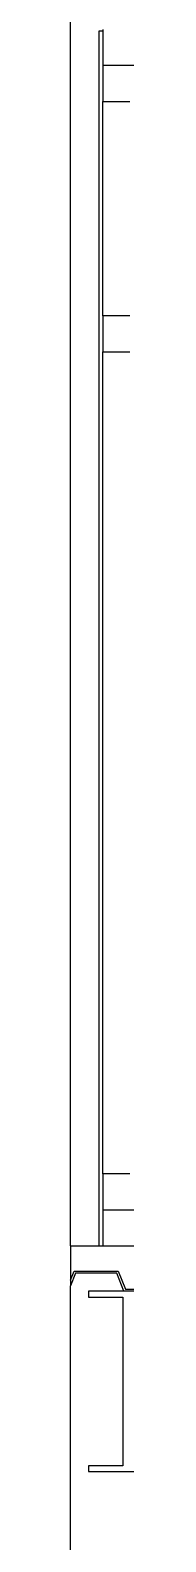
# Model space of a CAD drawing. Extents: x -34 to 34, y -12.8 to 11.9.
# Drawn here: x -26.877 to -26.724, y 5.075 to 9.268 of the extents above; entities that cross this region are included whole.
import ezdxf

# ---------------------------------------------------------------- set-up
doc = ezdxf.new("R2010")
doc.units = 0
doc.layers.get('0').update_dxf_attribs({"linetype": 'CONTINUOUS'})
doc.layers.add('SECTIONCUTEDGES', color=7, linetype='CONTINUOUS')

msp = doc.modelspace()

# ---------------------------------------------------------------- linework, layer by layer
for p, q in [((-26.8772, 5.8955), (-26.8772, 9.5097)), ((-26.7972, 5.8955), (-26.7972, 9.2655)), ((-26.7972, 9.2655), (-26.7872, 9.2655)), ((-26.7872, 8.4755), (-26.7872, 9.0697)), ((-26.7872, 6.0955), (-26.7872, 8.3755)), ((-26.8772, 2.2505), (-26.8772, 5.785))]:
    msp.add_line(p, q)
at = {"layer": 'SECTIONCUTEDGES'}
for p, q in [((-26.7872, 9.2697), (-26.7872, 9.2655)), ((-26.7872, 9.2655), (-26.7872, 9.1697)), ((-26.7872, 9.1697), (-26.7872, 9.0697)), ((-26.6372, 9.1697), (-26.7872, 9.1697)), ((-26.7872, 9.0697), (-26.7122, 9.0697)), ((-26.7872, 8.4755), (-26.7872, 8.3755)), ((-26.7119, 8.4755), (-26.7872, 8.4755)), ((-26.7872, 8.3755), (-26.7122, 8.3755)), ((-26.7872, 6.0955), (-26.7872, 5.9955)), ((-26.7119, 6.0955), (-26.7872, 6.0955)), ((-26.7872, 5.9955), (-26.6372, 5.9955)), ((-26.7872, 5.9955), (-26.7872, 5.8955)), ((-26.8772, 5.8955), (-26.8772, 5.8005)), ((-26.8772, 5.8955), (-26.7972, 5.8955)), ((-26.7972, 5.8955), (-26.7872, 5.8955)), ((-26.7872, 5.8955), (-26.5872, 5.8955)), ((-26.8772, 5.8005), (-26.8671, 5.8255)), ((-26.8631, 5.8197), (-26.8772, 5.785)), ((-26.8772, 5.8005), (-26.8772, 5.785)), ((-26.8671, 5.8255), (-26.745, 5.8255)), ((-26.7489, 5.8197), (-26.8631, 5.8197)), ((-26.7286, 5.7697), (-26.7489, 5.8197)), ((-26.745, 5.8255), (-26.7246, 5.7755)), ((-26.7286, 5.7697), (-26.8272, 5.7697)), ((-26.8272, 5.7697), (-26.8272, 5.7537)), ((-26.8272, 5.7537), (-26.7322, 5.7537)), ((-26.7322, 5.7537), (-26.7322, 5.2857)), ((-26.6272, 5.7697), (-26.7286, 5.7697)), ((-26.7246, 5.7755), (-26.6026, 5.7755)), ((-26.7322, 5.2857), (-26.8272, 5.2857)), ((-26.8272, 5.2857), (-26.8272, 5.2697)), ((-26.8272, 5.2697), (-26.6272, 5.2697))]:
    msp.add_line(p, q, dxfattribs=at)

doc.saveas('drawing.dxf')
